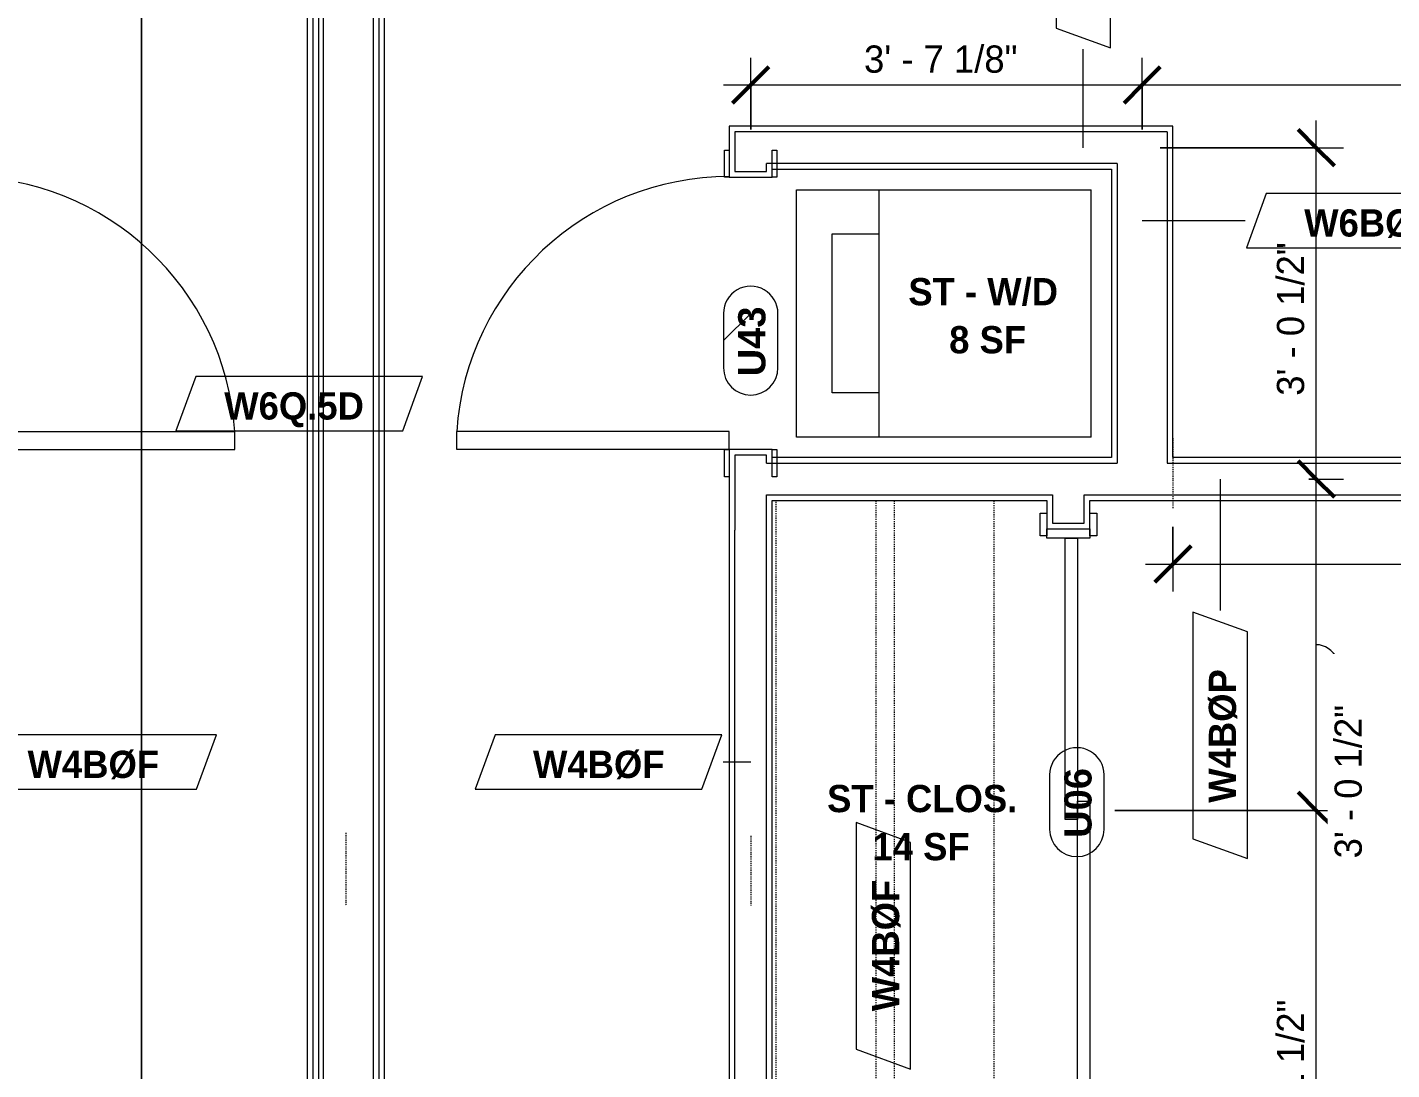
# Model space of a CAD drawing. Header units: inches. Extents: x -4058 to -1781, y 9814 to 12264.
# Drawn here: x -2749.8 to -2599.5, y 10584.5 to 10699.3 of the extents above; entities that cross this region are included whole.
import ezdxf

# ---------------------------------------------------------------- set-up
doc = ezdxf.new("R2010")
doc.units = ezdxf.units.IN
doc.header["$MEASUREMENT"] = 0
doc.linetypes.add('Dash', pattern=[0.25, 0.125, -0.125])
doc.linetypes.add('Dash 3_32_', pattern=[0.1875, 0.09375, -0.09375])
for name, color, linetype, lineweight in [('0-1', 7, 'Continuous', 5), ('A-ANNO-DIMS', 211, 'Continuous', 9), ('A-ANNO-DIMS-32', 211, 'Continuous', 9), ('A-AREA-IDEN', 2, 'Continuous', 9), ('A-DETL-1', 90, 'Dash 3_32_', 9), ('A-DOOR-2', 31, 'Continuous', 9), ('A-DOOR-FRAM', 31, 'Continuous', 9), ('A-DOOR-IDEN', 31, 'Continuous', 9), ('A-WALL-1', 7, 'Continuous', 9), ('A-WALL-2', 113, 'Continuous', 9), ('A-WALL-IDEN', 211, 'Continuous', 9), ('I-WALL-3', 7, 'Continuous', 9), ('P-SANR-FIXT', 6, 'Continuous', 9), ('Q-CASE', 31, 'Continuous', 9), ('Q-CASE-HDLN', 31, 'Dash', 9)]:
    doc.layers.add(name, color=color, linetype=linetype, lineweight=lineweight)
doc.styles.add('Arial_B', font='arialbd.ttf', dxfattribs={"height": 3})
doc.styles.add('Century Gothic', font='ufonts.com_century-gothic.ttf', dxfattribs={"height": 3})
doc.styles.add('Century Gothic_B', font='GOTHICB.TTF', dxfattribs={"height": 3})
doc.dimstyles.new('MARKETING_DIMENSION', dxfattribs={"dimscale": 12, "dimtxt": 3.132505, "dimasz": 0.333333, "dimexe": 0.25, "dimexo": 0.166667, "dimgap": 0.041667, "dimtad": 1, "dimdec": 4, "dimrnd": 0.0625, "dimzin": 3, "dimdsep": 46, "dimlunit": 4, "dimtxsty": 'Century Gothic', "dimblk1": 'OBLIQUE', "dimblk2": 'OBLIQUE', "dimsah": 1, "dimcen": 0.09, "dimdle": 0.25, "dimazin": 0, "dimtfac": 1, "dimtdec": 4, "dimtix": 1, "dimtmove": 0, "dimatfit": 3, "dimfxl": 1, "dimtvp": 1, "dimtfill": 1, "dimfrac": 2, "dimtolj": 1, "dimtzin": 0, "dimarcsym": 2})
doc.dimstyles.new('THE_DIMENSION_STRING_1', dxfattribs={"dimscale": 12, "dimtxt": 3.132505, "dimasz": 0.333333, "dimexe": 0.25, "dimexo": 0.166667, "dimgap": 0.041667, "dimtad": 1, "dimdec": 4, "dimrnd": 0.0625, "dimzin": 3, "dimdsep": 46, "dimlunit": 4, "dimtxsty": 'Century Gothic', "dimblk1": 'OBLIQUE', "dimblk2": 'OBLIQUE', "dimsah": 1, "dimcen": 0.09, "dimdle": 0.25, "dimazin": 0, "dimtfac": 1, "dimtdec": 4, "dimtix": 1, "dimtmove": 1, "dimatfit": 3, "dimfxl": 1, "dimtvp": 1, "dimtfill": 1, "dimfrac": 2, "dimtolj": 1, "dimtzin": 0, "dimarcsym": 2})
doc.dimstyles.new('THE_DIMENSION_STRING_5', dxfattribs={"dimscale": 12, "dimtxt": 3.132505, "dimasz": 0.333333, "dimexe": 0.25, "dimexo": 0.166667, "dimgap": 0.041667, "dimtad": 1, "dimdec": 4, "dimrnd": 0.0625, "dimzin": 3, "dimdsep": 46, "dimlunit": 4, "dimtxsty": 'Century Gothic', "dimblk1": 'OBLIQUE', "dimblk2": 'OBLIQUE', "dimsah": 1, "dimcen": 0.09, "dimdle": 0.25, "dimazin": 0, "dimtfac": 1, "dimtdec": 4, "dimtix": 1, "dimtmove": 0, "dimatfit": 3, "dimfxl": 1, "dimtvp": 1, "dimtfill": 1, "dimfrac": 2, "dimtolj": 1, "dimtzin": 0, "dimarcsym": 2})

# ---------------------------------------------------------------- blocks, each defined once
blk = doc.blocks.new('CTR - 1st Phase - Common Walls_rvt-1-UNITS PLANS - 3RD FLOOR')
at = {"layer": 'A-WALL-1'}
for p, q in [((-2718.35, 10843.14), (-2718.35, 10476.16)), ((-2717.72, 10843.14), (-2717.72, 10476.16)), ((-2717.22, 10843.14), (-2717.22, 10476.16)), ((-2711.72, 10843.14), (-2711.72, 10476.16)), ((-2711.1, 10843.14), (-2711.1, 10476.16))]:
    blk.add_line(p, q, dxfattribs=at)
at = {"layer": 'I-WALL-3'}
for p, q in [((-2718.97, 10843.14), (-2718.97, 10476.16)), ((-2710.47, 10476.16), (-2710.47, 10843.14))]:
    blk.add_line(p, q, dxfattribs=at)
blk = doc.blocks.new('SWING - SINGLE - FLUSH - SWING - FLUSH - 2-6 x 6-8 - PASSAGE-4330523-UNITS PLANS - 3RD FLOOR')
at = {"layer": 'A-DOOR-2'}
for p, q in [((13, 2.375), (13, 32.375)), ((15, 32.375), (13, 32.375)), ((15, 2.375), (15, 32.375)), ((-15, 2.875), (-18, 2.875)), ((-18, 2.875), (-18, 2.375)), ((-18, 2.375), (-15, 2.375)), ((-15, 2.375), (-15, 2.875)), ((15, 2.375), (13, 2.375)), ((18, 2.875), (15, 2.875)), ((15, 2.875), (15, 2.375)), ((15, 2.375), (18, 2.375)), ((18, 2.375), (18, 2.875)), ((-15, -2.375), (-18, -2.375)), ((-18, -2.375), (-18, -2.875)), ((-18, -2.875), (-15, -2.875)), ((-15, -2.875), (-15, -2.375)), ((18, -2.375), (15, -2.375)), ((15, -2.375), (15, -2.875)), ((15, -2.875), (18, -2.875)), ((18, -2.875), (18, -2.375))]:
    blk.add_line(p, q, dxfattribs=at)
blk.add_arc((15, 2.375), 30.067, 93.81407, 180, dxfattribs=at)
blk = doc.blocks.new('SLIDING - FLUSH - SLIDING - FLUSH - 5-0 x 6-8-3203586-UNITS PLANS - 3RD FLOOR')
at = {"layer": 'A-DOOR-2'}
for p, q in [((-32.75, 3.25), (-30.25, 3.25)), ((-32.75, 2.5), (-32.75, 3.25)), ((-30.25, 3.25), (-30.25, 2.5)), ((30.25, 3.25), (32.75, 3.25)), ((30.25, 2.5), (30.25, 3.25)), ((32.75, 3.25), (32.75, 2.5)), ((-30.25, 2.5), (-32.75, 2.5)), ((32.75, 2.5), (30.25, 2.5)), ((-1, -0.88), (-1, 0.5)), ((-1, 0.5), (30, 0.5)), ((30, 0.5), (30, -0.88)), ((-30, -2.25), (-30, -0.88)), ((-30, -0.88), (1, -0.88)), ((30, -0.88), (-1, -0.88)), ((1, -0.88), (1, -2.25)), ((-32.75, -2.25), (-30.25, -2.25)), ((-32.75, -3), (-32.75, -2.25)), ((-30.25, -3), (-32.75, -3)), ((-30.25, -2.25), (-30.25, -3)), ((1, -2.25), (-30, -2.25)), ((30.25, -2.25), (32.75, -2.25)), ((30.25, -3), (30.25, -2.25)), ((32.75, -3), (30.25, -3)), ((32.75, -2.25), (32.75, -3))]:
    blk.add_line(p, q, dxfattribs=at)
at = {"layer": 'A-DOOR-FRAM'}
for p, q in [((-31, -2.25), (-31, 2.5)), ((-31, 2.5), (-30, 2.5)), ((-30, 2.5), (-30, -2.25)), ((30, 2.5), (31, 2.5)), ((30, -2.25), (30, 2.5)), ((31, 2.5), (31, -2.25)), ((-30, -2.25), (-31, -2.25)), ((31, -2.25), (30, -2.25))]:
    blk.add_line(p, q, dxfattribs=at)
blk = doc.blocks.new('OD_CW_Closet - OD_CW_Closet-3786599-UNITS PLANS - 3RD FLOOR')
at = {"layer": 'Q-CASE-HDLN'}
for p, q in [((0.74, -24), (0.74, 0)), ((0.74, 0), (68.99, 0)), ((68.99, 0), (68.99, -24)), ((0.74, -11), (68.99, -11)), ((0.74, -13), (68.99, -13)), ((68.99, -24), (0.74, -24))]:
    blk.add_line(p, q, dxfattribs=at)
blk = doc.blocks.new('SWING - SINGLE - FLUSH - SWING - FLUSH - 2-6 x 6-8 - PASSAGE-4329407-UNITS PLANS - 3RD FLOOR')
at = {"layer": 'A-DOOR-2'}
for p, q in [((-18, 2.375), (-18, 2.875)), ((-18, 2.875), (-15, 2.875)), ((-15, 2.375), (-18, 2.375)), ((-15, 2.875), (-15, 2.375)), ((15, 2.375), (15, 2.875)), ((15, 2.875), (18, 2.875)), ((18, 2.375), (15, 2.375)), ((18, 2.875), (18, 2.375)), ((-18, -2.375), (-15, -2.375)), ((-18, -2.875), (-18, -2.375)), ((-15, -2.875), (-18, -2.875)), ((-15, -2.375), (-15, -2.875)), ((13, -2.375), (13, -32.375)), ((15, -2.375), (13, -2.375)), ((15, -2.375), (15, -32.375)), ((15, -2.375), (18, -2.375)), ((15, -2.875), (15, -2.375)), ((18, -2.875), (15, -2.875)), ((18, -2.375), (18, -2.875)), ((15, -32.375), (13, -32.375))]:
    blk.add_line(p, q, dxfattribs=at)
blk.add_arc((15, -2.375), 30.067, 180, 266.18593, dxfattribs=at)
blk = doc.blocks.new('Stacked Washer and Dryer - 26_x25_ - Private-1352637-UNITS PLANS - 3RD FLOOR')
at = {"layer": 'P-SANR-FIXT'}
for p, q in [((0, 13.625), (32.4375, 13.625)), ((0, 13.625), (0, -13.625)), ((23.34375, 13.625), (23.34375, -13.625)), ((32.4375, 13.625), (32.4375, -13.625)), ((23.34375, 8.75), (28.53125, 8.75)), ((28.53125, 8.75), (28.53125, -8.75)), ((28.53125, -8.75), (23.34375, -8.75)), ((32.4375, -13.625), (0, -13.625))]:
    blk.add_line(p, q, dxfattribs=at)
blk = doc.blocks.new('Wall Tag - Arch Wall-3956453-UNITS PLANS - 3RD FLOOR')
at = {"layer": 'A-WALL-IDEN'}
for p, q in [((-0.3561, 0.0937), (-0.4244, -0.0937)), ((0.4244, 0.0937), (-0.3561, 0.0937)), ((0.3561, -0.0937), (0.4244, 0.0937)), ((-0.4244, -0.0937), (0.3561, -0.0937))]:
    blk.add_line(p, q, dxfattribs=at)
blk = doc.blocks.new('DIMBLOCK1198-UNITS PLANS - 3RD FLOOR')
at = {"layer": 'A-ANNO-DIMS-32', "lineweight": 50}
for p, q in [((-2760.24, 11754.51), (-2758.24, 11756.51)), ((-2737.24, 11754.51), (-2735.24, 11756.51)), ((-2760.24, 11754.51), (-2762.24, 11752.51)), ((-2737.24, 11754.51), (-2739.24, 11752.51))]:
    blk.add_line(p, q, dxfattribs=at)
at = {"layer": 'A-ANNO-DIMS-32'}
for p, q in [((-2737.24, 10379.04), (-2737.24, 11757.51)), ((-2760.24, 11755.34), (-2760.24, 11751.51)), ((-2760.24, 11754.51), (-2760.24, 11755.34)), ((-2763.24, 11754.51), (-2734.24, 11754.51)), ((-2737.24, 11754.51), (-2737.24, 10379.04))]:
    blk.add_line(p, q, dxfattribs=at)
at = {"layer": 'A-ANNO-DIMS-32', "color": 0, "insert": (-2755.15, 11758.85), "char_height": 3, "width": 15.394, "attachment_point": 1, "line_spacing_factor": 0.984502, "style": 'Century Gothic', "bg_fill": 3, "box_fill_scale": 1.25, "bg_fill_color": 256, "bg_fill_true_color": 13158600, "bg_fill_transparency": 0}
blk.add_mtext('1\' - 11"', dxfattribs=at)
blk = doc.blocks.new('_Oblique')
at = {"color": 0, "linetype": 'ByBlock', "lineweight": -2}
blk.add_line((-0.5, -0.5), (0.5, 0.5), dxfattribs=at)
blk = doc.blocks.new('DIMBLOCK1312-UNITS PLANS - 3RD FLOOR')
at = {"layer": 'A-ANNO-DIMS-32', "lineweight": 50}
for p, q in [((-2607.82, 10613.03), (-2609.82, 10615.03)), ((-2607.82, 10613.03), (-2605.82, 10611.03)), ((-2607.82, 10553.53), (-2609.82, 10555.53)), ((-2607.82, 10553.53), (-2605.82, 10551.53))]:
    blk.add_line(p, q, dxfattribs=at)
at = {"layer": 'A-ANNO-DIMS-32'}
for p, q in [((-2630, 10613.03), (-2604.82, 10613.03)), ((-2607.82, 10613.03), (-2630, 10613.03)), ((-2607.82, 10553.53), (-2607.82, 10613.03)), ((-2623.03, 10553.53), (-2604.82, 10553.53)), ((-2607.82, 10553.53), (-2623.03, 10553.53))]:
    blk.add_line(p, q, dxfattribs=at)
at = {"layer": 'A-ANNO-DIMS-32', "color": 0, "insert": (-2612.16, 10573.04), "char_height": 3, "width": 24.5827, "attachment_point": 1, "rotation": 90, "line_spacing_factor": 0.984502, "style": 'Century Gothic', "bg_fill": 3, "box_fill_scale": 1.25, "bg_fill_color": 256, "bg_fill_true_color": 13158600, "bg_fill_transparency": 0}
blk.add_mtext('4\' - 11 1/2"', dxfattribs=at)
blk = doc.blocks.new('DIMBLOCK1313-UNITS PLANS - 3RD FLOOR')
at = {"layer": 'A-ANNO-DIMS-32', "lineweight": 50}
for p, q in [((-2607.82, 10649.53), (-2609.82, 10651.53)), ((-2607.82, 10649.53), (-2605.82, 10647.53)), ((-2607.82, 10613.03), (-2609.82, 10615.03)), ((-2607.82, 10613.03), (-2605.82, 10611.03))]:
    blk.add_line(p, q, dxfattribs=at)
at = {"layer": 'A-ANNO-DIMS-32'}
for p, q in [((-2608.64, 10649.53), (-2604.82, 10649.53)), ((-2607.82, 10649.53), (-2608.64, 10649.53)), ((-2607.82, 10613.03), (-2607.82, 10649.53)), ((-2630, 10613.03), (-2604.82, 10613.03)), ((-2607.82, 10613.03), (-2630, 10613.03))]:
    blk.add_line(p, q, dxfattribs=at)
blk.add_ellipse((-2607.82, 10625.89), major_axis=(0, 5.39), ratio=0.627633, start_param=4.712389, end_param=6.283185, dxfattribs=at)
at = {"layer": 'A-ANNO-DIMS-32', "color": 0, "insert": (-2605.81, 10607.74), "char_height": 3, "width": 21.7784, "attachment_point": 1, "rotation": 90, "line_spacing_factor": 0.984502, "style": 'Century Gothic', "bg_fill": 3, "box_fill_scale": 1.25, "bg_fill_color": 256, "bg_fill_true_color": 13158600, "bg_fill_transparency": 0}
blk.add_mtext('3\' - 0 1/2"', dxfattribs=at)
blk = doc.blocks.new('DIMBLOCK1314-UNITS PLANS - 3RD FLOOR')
at = {"layer": 'A-ANNO-DIMS-32', "lineweight": 50}
for p, q in [((-2607.82, 10686.03), (-2609.82, 10688.03)), ((-2607.82, 10686.03), (-2605.82, 10684.03)), ((-2607.82, 10649.53), (-2609.82, 10651.53)), ((-2607.82, 10649.53), (-2605.82, 10647.53))]:
    blk.add_line(p, q, dxfattribs=at)
at = {"layer": 'A-ANNO-DIMS-32'}
for p, q in [((-2607.82, 10649.53), (-2607.82, 10689.03)), ((-2625, 10686.03), (-2604.82, 10686.03)), ((-2607.82, 10686.03), (-2625, 10686.03)), ((-2608.64, 10649.53), (-2604.82, 10649.53)), ((-2607.82, 10649.53), (-2608.64, 10649.53))]:
    blk.add_line(p, q, dxfattribs=at)
at = {"layer": 'A-ANNO-DIMS-32', "color": 0, "insert": (-2612.16, 10658.71), "char_height": 3, "width": 21.7784, "attachment_point": 1, "rotation": 90, "line_spacing_factor": 0.984502, "style": 'Century Gothic', "bg_fill": 3, "box_fill_scale": 1.25, "bg_fill_color": 256, "bg_fill_true_color": 13158600, "bg_fill_transparency": 0}
blk.add_mtext('3\' - 0 1/2"', dxfattribs=at)
blk = doc.blocks.new('Door Tag - Type Mark-2601225-UNITS PLANS - 3RD FLOOR')
at = {"layer": 'A-DOOR-IDEN'}
for p, q in [((0.09375, 0.09375), (-0.09375, 0.09375)), ((-0.09375, -0.09375), (0.09375, -0.09375))]:
    blk.add_line(p, q, dxfattribs=at)
for centre, start, end in [((-0.09375, 0), 90, 270), ((0.09375, 0), 270, 90)]:
    blk.add_arc(centre, 0.09375, start, end, dxfattribs=at)
blk = doc.blocks.new('DIMBLOCK1318-UNITS PLANS - 3RD FLOOR')
at = {"layer": 'A-ANNO-DIMS-32'}
for p, q in [((-2670.12, 10688.03), (-2670.12, 10695.95)), ((-2627, 10688.03), (-2627, 10695.95)), ((-2673.12, 10692.95), (-2627, 10692.95)), ((-2670.12, 10692.95), (-2670.12, 10688.03)), ((-2627, 10692.95), (-2627, 10688.03))]:
    blk.add_line(p, q, dxfattribs=at)
at = {"layer": 'A-ANNO-DIMS-32', "lineweight": 50}
for p, q in [((-2670.12, 10692.95), (-2668.12, 10694.95)), ((-2627, 10692.95), (-2625, 10694.95)), ((-2670.12, 10692.95), (-2672.12, 10690.95)), ((-2627, 10692.95), (-2629, 10690.95))]:
    blk.add_line(p, q, dxfattribs=at)
at = {"layer": 'A-ANNO-DIMS-32', "color": 0, "insert": (-2657.64, 10697.3), "char_height": 3, "width": 21.7784, "attachment_point": 1, "line_spacing_factor": 0.984502, "style": 'Century Gothic', "bg_fill": 3, "box_fill_scale": 1.25, "bg_fill_color": 256, "bg_fill_true_color": 13158600, "bg_fill_transparency": 0}
blk.add_mtext('3\' - 7 1/8"', dxfattribs=at)
blk = doc.blocks.new('DIMBLOCK1319-UNITS PLANS - 3RD FLOOR')
at = {"layer": 'A-ANNO-DIMS-32'}
for p, q in [((-2627, 10688.03), (-2627, 10695.95)), ((-2513.12, 10693.78), (-2513.12, 10689.95)), ((-2513.12, 10692.95), (-2513.12, 10693.78)), ((-2627, 10692.95), (-2510.12, 10692.95)), ((-2627, 10692.95), (-2627, 10688.03))]:
    blk.add_line(p, q, dxfattribs=at)
at = {"layer": 'A-ANNO-DIMS-32', "lineweight": 50}
for p, q in [((-2627, 10692.95), (-2625, 10694.95)), ((-2513.12, 10692.95), (-2511.12, 10694.95)), ((-2627, 10692.95), (-2629, 10690.95)), ((-2513.12, 10692.95), (-2515.12, 10690.95))]:
    blk.add_line(p, q, dxfattribs=at)
at = {"layer": 'A-ANNO-DIMS-32', "color": 0, "insert": (-2579.14, 10697.3), "char_height": 3, "width": 21.7784, "attachment_point": 1, "line_spacing_factor": 0.984502, "style": 'Century Gothic', "bg_fill": 3, "box_fill_scale": 1.25, "bg_fill_color": 256, "bg_fill_true_color": 13158600, "bg_fill_transparency": 0}
blk.add_mtext('9\' - 5 7/8"', dxfattribs=at)
blk = doc.blocks.new('DIMBLOCK1409-UNITS PLANS - 3RD FLOOR')
at = {"layer": 'A-ANNO-DIMS-32'}
for p, q in [((-2623.62, 10644.28), (-2623.62, 10637.16)), ((-2623.62, 10640.16), (-2623.62, 10644.28)), ((-2517.56, 10643.03), (-2517.56, 10637.16)), ((-2517.56, 10640.16), (-2517.56, 10643.03)), ((-2626.62, 10640.16), (-2514.56, 10640.16))]:
    blk.add_line(p, q, dxfattribs=at)
at = {"layer": 'A-ANNO-DIMS-32', "lineweight": 50}
for p, q in [((-2623.62, 10640.16), (-2621.62, 10642.16)), ((-2517.56, 10640.16), (-2515.56, 10642.16)), ((-2623.62, 10640.16), (-2625.62, 10638.16)), ((-2517.56, 10640.16), (-2519.56, 10638.16))]:
    blk.add_line(p, q, dxfattribs=at)
at = {"layer": 'A-ANNO-DIMS-32', "color": 0, "insert": (-2596.92, 10644.5), "char_height": 3, "width": 63.1871, "attachment_point": 1, "line_spacing_factor": 0.984502, "style": 'Century Gothic', "bg_fill": 3, "box_fill_scale": 1.25, "bg_fill_color": 256, "bg_fill_true_color": 13158600, "bg_fill_transparency": 0}
blk.add_mtext('OPEN CLERESTORY ABOVE', dxfattribs=at)

msp = doc.modelspace()

# ---------------------------------------------------------------- linework, layer by layer
at = {"layer": 'A-DETL-1'}
for p, q in [((-2623.62374, 10654.03481), (-2623.62374, 10646.28481)), ((-2714.72374, 10610.53481), (-2714.72374, 10602.53481)), ((-2714.72374, 10610.53481), (-2714.72374, 10602.53481)), ((-2670.12374, 10610.2246), (-2670.12374, 10602.53481))]:
    msp.add_line(p, q, dxfattribs=at)
at = {"layer": 'A-DOOR-IDEN'}
msp.add_line((-2670.12374, 10667.78446), (-2673.12374, 10664.78446), dxfattribs=at)
at = {"layer": 'A-WALL-2'}
for p, q in [((-2672.49874, 10688.40912), (-2672.49874, 10682.78446)), ((-2623.62374, 10688.40912), (-2672.49874, 10688.40912)), ((-2671.87374, 10687.78412), (-2671.87374, 10683.40946)), ((-2624.24874, 10687.78412), (-2671.87374, 10687.78412)), ((-2624.24874, 10687.78412), (-2624.24874, 10651.28481)), ((-2623.62374, 10651.90981), (-2623.62374, 10688.40912)), ((-2671.87374, 10683.40946), (-2668.37374, 10683.40946)), ((-2668.37374, 10683.40946), (-2668.37374, 10684.28412)), ((-2629.74874, 10684.28412), (-2668.37374, 10684.28412)), ((-2667.74874, 10682.78446), (-2667.74874, 10683.65912)), ((-2667.74874, 10683.65912), (-2630.37374, 10683.65912)), ((-2630.37374, 10683.65912), (-2630.37374, 10651.90981)), ((-2629.74874, 10684.28412), (-2629.74874, 10651.28481)), ((-2672.49874, 10682.78446), (-2667.74874, 10682.78446)), ((-2672.49874, 10652.78446), (-2672.49874, 10643.9144)), ((-2667.74874, 10652.78446), (-2672.49874, 10652.78446)), ((-2668.37374, 10652.15946), (-2671.87374, 10652.15946)), ((-2671.87374, 10652.15946), (-2671.87374, 10643.9144)), ((-2668.37374, 10651.28481), (-2668.37374, 10652.15946)), ((-2667.74874, 10651.90981), (-2667.74874, 10652.78446)), ((-2630.37374, 10651.90981), (-2667.74874, 10651.90981)), ((-2517.37374, 10651.90981), (-2623.62374, 10651.90981)), ((-2668.37374, 10651.28481), (-2629.74874, 10651.28481)), ((-2624.24874, 10651.28481), (-2517.37374, 10651.28481)), ((-2668.37374, 10643.9144), (-2668.37374, 10647.78481)), ((-2668.37374, 10647.78481), (-2636.87374, 10647.78481)), ((-2667.74874, 10643.9144), (-2667.74874, 10647.15981)), ((-2667.74874, 10647.15981), (-2637.49874, 10647.15981)), ((-2637.49874, 10647.15981), (-2637.49874, 10644.03481)), ((-2636.87374, 10647.78481), (-2636.87374, 10644.65981)), ((-2633.37374, 10644.65981), (-2633.37374, 10647.78481)), ((-2633.37374, 10647.78481), (-2517.37374, 10647.78481)), ((-2632.74874, 10644.03481), (-2632.74874, 10647.15981)), ((-2632.74874, 10647.15981), (-2517.37374, 10647.15981)), ((-2636.87374, 10644.65981), (-2633.37374, 10644.65981)), ((-2672.49874, 10643.9144), (-2672.49874, 10574.15981)), ((-2671.87374, 10574.78481), (-2671.87374, 10643.9144)), ((-2668.37374, 10578.28481), (-2668.37374, 10643.9144)), ((-2667.74874, 10578.90981), (-2667.74874, 10643.9144)), ((-2637.49874, 10644.03481), (-2632.74874, 10644.03481))]:
    msp.add_line(p, q, dxfattribs=at)
at = {"layer": 'A-WALL-IDEN'}
for p, q in [((-2633.49356, 10686.03412), (-2633.49356, 10696.87728)), ((-2670.12374, 10618.35113), (-2673.15306, 10618.35113))]:
    msp.add_line(p, q, dxfattribs=at)

# ---------------------------------------------------------------- block references
at = {"layer": '0-1'}
msp.add_blockref('CTR - 1st Phase - Common Walls_rvt-1-UNITS PLANS - 3RD FLOOR', (0, 0), dxfattribs=at)
at = {"layer": 'A-DOOR-2'}
for name, p, rotation in [('SWING - SINGLE - FLUSH - SWING - FLUSH - 2-6 x 6-8 - PASSAGE-4330523-UNITS PLANS - 3RD FLOOR', (-2759.32374, 10667.78446), 269.9999999999741), ('SWING - SINGLE - FLUSH - SWING - FLUSH - 2-6 x 6-8 - PASSAGE-4329407-UNITS PLANS - 3RD FLOOR', (-2670.12374, 10667.78446), 270.0000000000231), ('SLIDING - FLUSH - SLIDING - FLUSH - 5-0 x 6-8-3203586-UNITS PLANS - 3RD FLOOR', (-2634.99874, 10613.03481), 89.99999999995468)]:
    msp.add_blockref(name, p, dxfattribs=dict(at, rotation=rotation))
at = {"layer": 'A-DOOR-IDEN', "xscale": 31.99999999999999, "yscale": 31.99999999999999, "zscale": 31.99999999999999, "rotation": 89.99999999999955}
msp.add_blockref('Door Tag - Type Mark-2601225-UNITS PLANS - 3RD FLOOR', (-2670.12374, 10664.78446), dxfattribs=at)
at = {"layer": 'A-WALL-IDEN', "xscale": 31.99999999999999, "yscale": 31.99999999999999, "zscale": 31.99999999999999, "rotation": 89.99999999999955}
for p in [(-2633.49356, 10710.60898), (-2655.51932, 10598.10967)]:
    msp.add_blockref('Wall Tag - Arch Wall-3956453-UNITS PLANS - 3RD FLOOR', p, dxfattribs=at)
at = {"layer": 'A-WALL-IDEN', "xscale": 31.99999999999999, "yscale": 31.99999999999999, "zscale": 31.99999999999999}
for p in [(-2719.85076, 10657.8394), (-2742.5627, 10618.35113), (-2686.88477, 10618.35113)]:
    msp.add_blockref('Wall Tag - Arch Wall-3956453-UNITS PLANS - 3RD FLOOR', p, dxfattribs=at)
at = {"layer": 'P-SANR-FIXT', "rotation": 180}
msp.add_blockref('Stacked Washer and Dryer - 26_x25_ - Private-1352637-UNITS PLANS - 3RD FLOOR', (-2632.62374, 10667.78446), dxfattribs=at)
at = {"layer": 'Q-CASE', "rotation": 269.999999999979}
msp.add_blockref('OD_CW_Closet - OD_CW_Closet-3786599-UNITS PLANS - 3RD FLOOR', (-2643.33506, 10647.89751), dxfattribs=at)

# ---------------------------------------------------------------- texts
at = {"layer": 'A-AREA-IDEN', "char_height": 3, "attachment_point": 1, "style": 'Century Gothic_B'}
for s, insert, width in [('ST - W/D', (-2652.75707, 10671.67769), 20.402), ('8 SF', (-2648.25943, 10666.38056), 9.494), ('ST - CLOS.', (-2661.70532, 10615.82897), 24.543), ('14 SF', (-2656.70375, 10610.53184), 12.423)]:
    msp.add_mtext(s, dxfattribs=dict(at, insert=insert, width=width))
at = {"layer": 'A-DOOR-IDEN', "insert": (-2671.50359, 10660.85258), "char_height": 3, "width": 9.393, "attachment_point": 1, "rotation": 90, "style": 'Arial_B'}
msp.add_mtext('U43', dxfattribs=at)
at = {"layer": 'A-WALL-IDEN', "char_height": 3, "attachment_point": 1, "style": 'Century Gothic_B'}
for s, insert, width in [('W6Q.5D', (-2728.11235, 10659.08693), 19.897), ('W4BØF', (-2749.77862, 10619.59866), 17.372), ('W4BØF', (-2694.10069, 10619.59866), 17.372)]:
    msp.add_mtext(s, dxfattribs=dict(at, insert=insert, width=width))
at = {"layer": 'A-WALL-IDEN', "insert": (-2656.76686, 10590.89375), "char_height": 3, "width": 17.372, "attachment_point": 1, "rotation": 90, "style": 'Century Gothic_B'}
msp.add_mtext('W4BØF', dxfattribs=at)

# ---------------------------------------------------------------- next in the draw order: dimensions: what is measured, and where the dimension line sits
at = {"layer": 'A-ANNO-DIMS'}
dim = msp.add_linear_dim(base=(-2737.23624, 11754.50732), p1=(-2760.23624, 11757.33575), p2=(-2737.23624, 10377.0394), dimstyle='THE_DIMENSION_STRING_5', override={"dimpost": '<>', "dimfxl": 1380.487968}, dxfattribs=at)
dim.commit()
dim.dimension.update_dxf_attribs({"geometry": 'DIMBLOCK1198-UNITS PLANS - 3RD FLOOR', "text_midpoint": (-2748.73624, 11756.50732)})
dim = msp.add_linear_dim(base=(-2607.8156, 10613.03481), p1=(-2625.03114, 10553.53481), p2=(-2631.99874, 10613.03481), angle=90, dimstyle='THE_DIMENSION_STRING_5', override={"dimpost": '<>', "dimfxl": 59.906572}, dxfattribs=at)
dim.commit()
dim.dimension.update_dxf_attribs({"geometry": 'DIMBLOCK1312-UNITS PLANS - 3RD FLOOR', "text_midpoint": (-2610.05727, 10583.28481)})

# ---------------------------------------------------------------- next in the draw order: dimensions: what is measured, and where the dimension line sits
dim = msp.add_linear_dim(base=(-2607.8156, 10649.53481), p1=(-2631.99874, 10613.03481), p2=(-2610.64402, 10649.53481), angle=90, dimstyle='THE_DIMENSION_STRING_1', override={"dimpost": '<>', "dimfxl": 42.287986}, dxfattribs=at)
dim.commit()
dim.dimension.update_dxf_attribs({"geometry": 'DIMBLOCK1313-UNITS PLANS - 3RD FLOOR', "text_midpoint": (-2603.81481, 10618.63237), "dimtype": 160, "text_rotation": 90})

# ---------------------------------------------------------------- next in the draw order: block references
at = {"layer": 'A-DOOR-IDEN', "xscale": 31.99999999999999, "yscale": 31.99999999999999, "zscale": 31.99999999999999, "rotation": 89.99999999999955}
msp.add_blockref('Door Tag - Type Mark-2601225-UNITS PLANS - 3RD FLOOR', (-2634.19465, 10613.93278), dxfattribs=at)
at = {"layer": 'A-WALL-IDEN', "xscale": 31.99999999999999, "yscale": 31.99999999999999, "zscale": 31.99999999999999, "rotation": 89.99999999999955}
msp.add_blockref('Wall Tag - Arch Wall-3956453-UNITS PLANS - 3RD FLOOR', (-2618.41169, 10621.29881), dxfattribs=at)

# ---------------------------------------------------------------- next in the draw order: texts
at = {"layer": 'A-DOOR-IDEN', "insert": (-2635.57451, 10610.00089), "char_height": 3, "width": 9.393, "attachment_point": 1, "rotation": 90, "style": 'Arial_B'}
msp.add_mtext('U06', dxfattribs=at)
at = {"layer": 'A-WALL-IDEN', "insert": (-2619.65922, 10613.86871), "char_height": 3, "width": 17.877, "attachment_point": 1, "rotation": 90, "style": 'Century Gothic_B'}
msp.add_mtext('W4BØP', dxfattribs=at)

# ---------------------------------------------------------------- next in the draw order: dimensions: what is measured, and where the dimension line sits
at = {"layer": 'A-ANNO-DIMS'}
dim = msp.add_linear_dim(base=(-2607.8156, 10686.03412), p1=(-2610.64402, 10649.53481), p2=(-2626.99874, 10686.03412), angle=90, dimstyle='THE_DIMENSION_STRING_5', override={"dimpost": '<>', "dimfxl": 39.995959}, dxfattribs=at)
dim.commit()
dim.dimension.update_dxf_attribs({"geometry": 'DIMBLOCK1314-UNITS PLANS - 3RD FLOOR', "text_midpoint": (-2610.05727, 10667.78446)})

# ---------------------------------------------------------------- next in the draw order: linework, layer by layer
at = {"layer": 'A-WALL-IDEN'}
for p, q in [((-2626.99874, 10677.99971), (-2615.66475, 10677.99971)), ((-2618.41169, 10649.53481), (-2618.41169, 10635.03051))]:
    msp.add_line(p, q, dxfattribs=at)

# ---------------------------------------------------------------- next in the draw order: block references
at = {"layer": 'A-WALL-IDEN', "xscale": 31.99999999999999, "yscale": 31.99999999999999, "zscale": 31.99999999999999}
msp.add_blockref('Wall Tag - Arch Wall-3956453-UNITS PLANS - 3RD FLOOR', (-2601.93304, 10677.99971), dxfattribs=at)

# ---------------------------------------------------------------- next in the draw order: texts
at = {"layer": 'A-WALL-IDEN', "insert": (-2609.14896, 10679.24724), "char_height": 3, "width": 17.372, "attachment_point": 1, "style": 'Century Gothic_B'}
msp.add_mtext('W6BØF', dxfattribs=at)

# ---------------------------------------------------------------- next in the draw order: dimensions: what is measured, and where the dimension line sits
at = {"layer": 'A-ANNO-DIMS'}
dim = msp.add_linear_dim(base=(-2626.99874, 10692.95171), p1=(-2670.12374, 10686.03412), p2=(-2626.99874, 10686.03412), angle=0, dimstyle='THE_DIMENSION_STRING_5', override={"dimpost": '<>', "dimfxl": 43.125}, dxfattribs=at)
dim.commit()
dim.dimension.update_dxf_attribs({"geometry": 'DIMBLOCK1318-UNITS PLANS - 3RD FLOOR', "text_midpoint": (-2648.56124, 10695.19338)})

# ---------------------------------------------------------------- next in the draw order: dimensions: what is measured, and where the dimension line sits
dim = msp.add_linear_dim(base=(-2513.12374, 10692.95171), p1=(-2626.99874, 10686.03412), p2=(-2513.12374, 10695.78014), angle=0, dimstyle='THE_DIMENSION_STRING_5', override={"dimpost": '<>', "dimfxl": 114.291296}, dxfattribs=at)
dim.commit()
dim.dimension.update_dxf_attribs({"geometry": 'DIMBLOCK1319-UNITS PLANS - 3RD FLOOR', "text_midpoint": (-2570.06124, 10695.19338)})
dim = msp.add_linear_dim(base=(-2517.56124, 10640.1576), p1=(-2623.62374, 10646.28481), p2=(-2517.56124, 10645.03481), text='OPEN CLERESTORY ABOVE', dimstyle='MARKETING_DIMENSION', override={"dimpost": '<>', "dimfxl": 106.069866}, dxfattribs=at)
dim.commit()
dim.dimension.update_dxf_attribs({"geometry": 'DIMBLOCK1409-UNITS PLANS - 3RD FLOOR', "text_midpoint": (-2570.59249, 10642.23305)})

doc.saveas('drawing.dxf')
